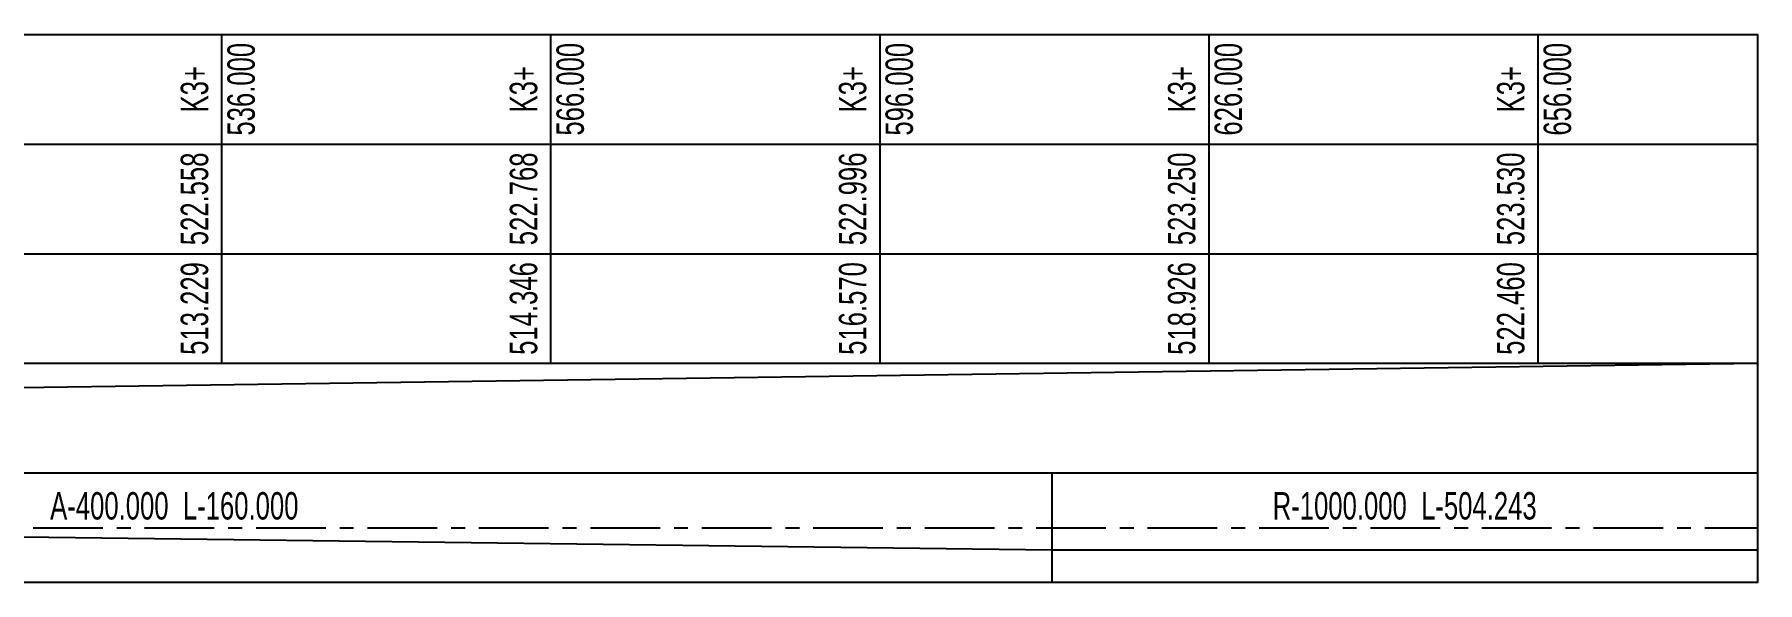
# Model space of a CAD drawing. Header units: millimetres. Extents: x 465729 to 466910, y 3671885 to 3673357.
# Drawn here: x 466485.8 to 466642.9, y 3672952.1 to 3673002.1 of the extents above; entities that cross this region are included whole.
import ezdxf
from ezdxf.enums import TextEntityAlignment as Align

# ---------------------------------------------------------------- set-up
doc = ezdxf.new("R2010")
doc.units = ezdxf.units.MM
doc.header["$LTSCALE"] = 0.2
doc.linetypes.add('CENTER', pattern=[50.8, 31.75, -6.35, 6.35, -6.35])
doc.layers.add('桥梁图表', color=7, linetype='Continuous')
doc.styles.add('BOM_Font', font='enTxt.shx', dxfattribs={"width": 0.75, "bigfont": 'hzTxt.shx'})

msp = doc.modelspace()

# ---------------------------------------------------------------- linework, layer by layer
at = {"layer": '桥梁图表', "color": 7, "linetype": 'Continuous'}
for p, q in [((466502.9189, 3672992.1118), (466502.9189, 3673002.1118)), ((466532.9189, 3672992.1118), (466532.9189, 3673002.1118)), ((466562.9189, 3672992.1118), (466562.9189, 3673002.1118)), ((466592.9189, 3672992.1118), (466592.9189, 3673002.1118)), ((466622.9189, 3672992.1118), (466622.9189, 3673002.1118)), ((465906.9189, 3672992.1118), (466642.9189, 3672992.1118)), ((466502.9189, 3672982.1118), (466502.9189, 3672992.1118)), ((466532.9189, 3672982.1118), (466532.9189, 3672992.1118)), ((466562.9189, 3672982.1118), (466562.9189, 3672992.1118)), ((466592.9189, 3672982.1118), (466592.9189, 3672992.1118)), ((466622.9189, 3672982.1118), (466622.9189, 3672992.1118)), ((465906.9189, 3672982.1118), (466642.9189, 3672982.1118)), ((466502.9189, 3672972.1118), (466502.9189, 3672982.1118)), ((466532.9189, 3672972.1118), (466532.9189, 3672982.1118)), ((466562.9189, 3672972.1118), (466562.9189, 3672982.1118)), ((466592.9189, 3672972.1118), (466592.9189, 3672982.1118)), ((466622.9189, 3672972.1118), (466622.9189, 3672982.1118)), ((465906.9189, 3672972.1118), (466642.9189, 3672972.1118)), ((465926.9189, 3672962.1118), (466642.9189, 3672972.1118)), ((465906.9189, 3672962.1118), (466642.9189, 3672962.1118)), ((466578.5813, 3672962.1118), (466578.5813, 3672952.1118)), ((466418.5813, 3672957.1118), (466578.5813, 3672955.1118)), ((466578.5813, 3672955.1118), (466642.9189, 3672955.1118))]:
    msp.add_line(p, q, dxfattribs=at)
at = {"layer": '桥梁图表', "color": 8, "linetype": 'CENTER'}
msp.add_line((465926.9189, 3672957.1118), (466642.9189, 3672957.1118), dxfattribs=at)
at = {"layer": '桥梁图表', "color": 3, "linetype": 'Continuous'}
msp.add_lwpolyline([(465906.9189, 3672952.1118), (465906.9189, 3673002.1118), (466642.9189, 3673002.1118), (466642.9189, 3672952.1118)], close=True, dxfattribs=at)

# ---------------------------------------------------------------- texts
at = {"layer": '桥梁图表', "color": 7, "linetype": 'Continuous', "style": 'BOM_Font', "width": 0.7}
for s, p in [('536.000', (466503.4189, 3672997.1118)), ('566.000', (466533.4189, 3672997.1118)), ('596.000', (466563.4189, 3672997.1118)), ('626.000', (466593.4189, 3672997.1118)), ('656.000', (466623.4189, 3672997.1118))]:
    msp.add_text(s, height=2.5, rotation=90, dxfattribs=at).set_placement(p, align=Align.TOP_CENTER)
for s, p in [('K3+', (466502.4189, 3672997.1118)), ('K3+', (466532.4189, 3672997.1118)), ('K3+', (466562.4189, 3672997.1118)), ('K3+', (466592.4189, 3672997.1118)), ('K3+', (466622.4189, 3672997.1118)), ('522.558', (466502.4189, 3672987.1118)), ('522.768', (466532.4189, 3672987.1118)), ('522.996', (466562.4189, 3672987.1118)), ('523.250', (466592.4189, 3672987.1118)), ('523.530', (466622.4189, 3672987.1118)), ('513.229', (466502.4189, 3672977.1118)), ('514.346', (466532.4189, 3672977.1118)), ('516.570', (466562.4189, 3672977.1118)), ('518.926', (466592.4189, 3672977.1118)), ('522.460', (466622.4189, 3672977.1118))]:
    msp.add_text(s, height=2.5, rotation=90, dxfattribs=at).set_placement(p, align=Align.BOTTOM_CENTER)
for s, p in [('A-400.000  L-160.000', (466498.5813, 3672959.1118)), ('R-1000.000  L-504.243', (466610.7501, 3672959.1118))]:
    msp.add_text(s, height=2.5, dxfattribs=at).set_placement(p, align=Align.MIDDLE_CENTER)

doc.saveas('drawing.dxf')
